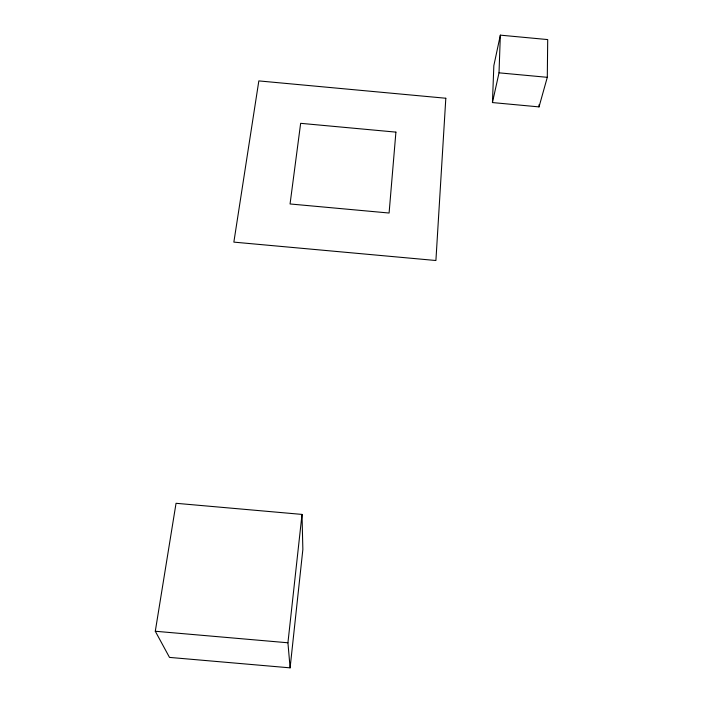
<?xml version="1.0" encoding="UTF-8"?>
<svg xmlns="http://www.w3.org/2000/svg" width="703" height="703" viewBox="0 0 703 703"><rect width="100%" height="100%" fill="white"/><g stroke="black" fill="none" stroke-linecap="round" stroke-linejoin="round"><path stroke-width="1.05" d="M547.294 77.321L547.707 39.579L500.343 35.15L493.84 65.643L492.443 102.568L539.025 106.891L547.294 77.321L499.016 72.831L492.443 102.568M539.025 106.891L539.06 104.712M499.016 72.831L500.343 35.15M290.102 667.85L302.861 549.43L302.009 514.411L176.04 503.295L155.293 631.25L169.493 657.402L290.102 667.85L287.931 642.779L302.009 514.411M155.293 631.25L287.931 642.779M445.816 98.244L435.904 260.514L233.853 242.122L258.836 80.907L445.816 98.244M395.912 132.12L389.093 213.027L290.058 203.967L300.647 123.324L395.912 132.12"/></g></svg>
